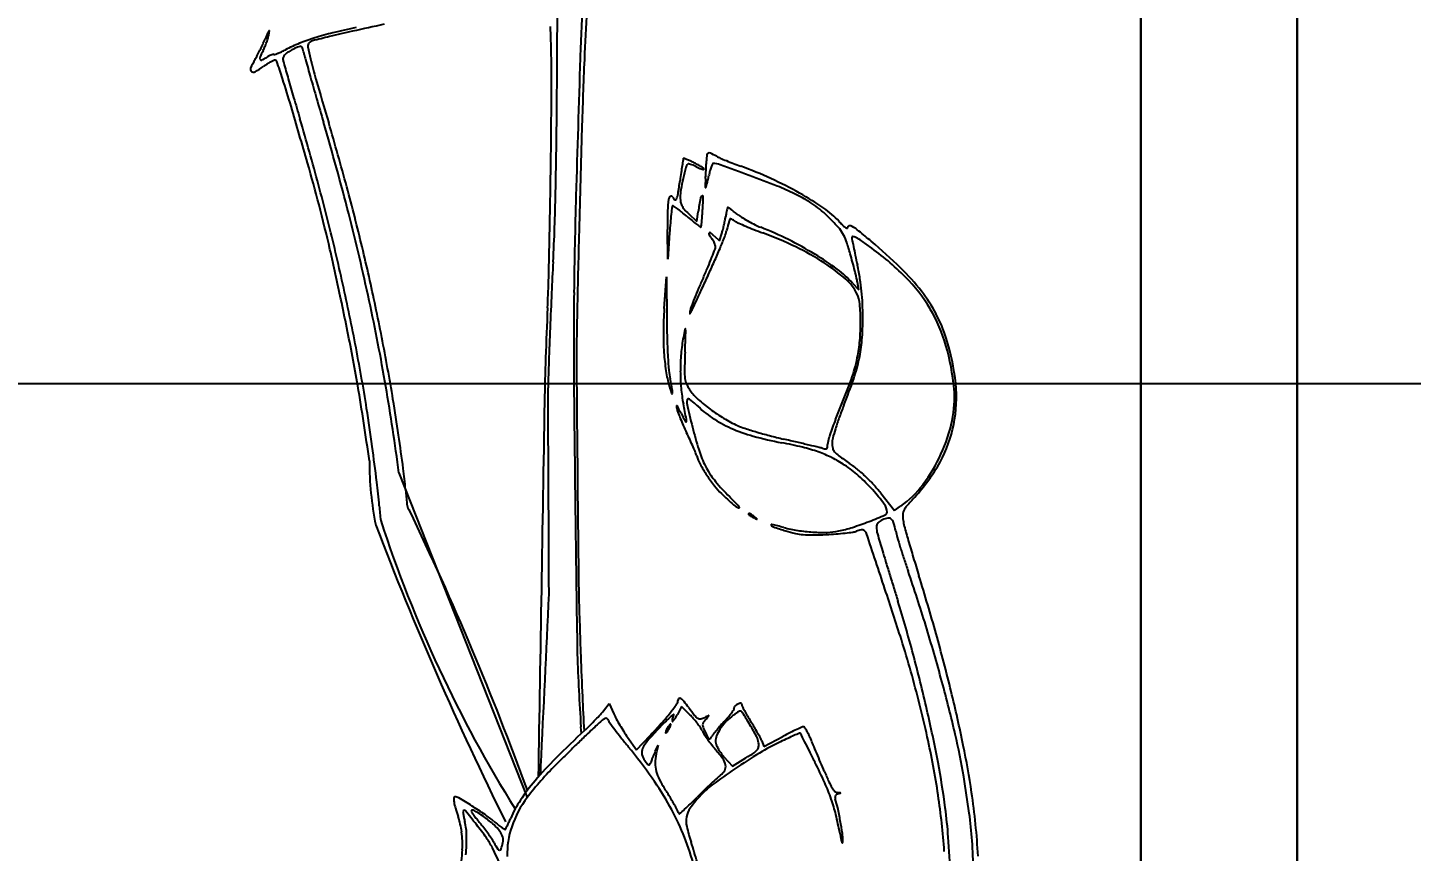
# Model space of a CAD drawing. Header units: millimetres. Extents: x 56222 to 3066687, y -650199 to -121287.
# Drawn here: x 140399.22 to 140408.07, y -185755.37 to -185750.1 of the extents above; entities that cross this region are included whole.
import ezdxf
from ezdxf import colors
from ezdxf.entities.mleader import LeaderData, LeaderLine
from ezdxf.math import Vec2, Vec3

# ---------------------------------------------------------------- set-up
doc = ezdxf.new("R2010")
doc.units = ezdxf.units.MM
doc.header["$MEASUREMENT"] = 0
for name, color, linetype, lineweight in [('$TD_AUDIT_GENERATED_(A0BDF17)', 32, 'Continuous', 30), ('FURNITURE', 32, 'Continuous', 9), ('Text', 7, 'Continuous', 15)]:
    doc.layers.add(name, color=color, linetype=linetype, lineweight=lineweight)
doc.styles.add('style4', font='ARIALN.TTF')

msp = doc.modelspace()

# ---------------------------------------------------------------- linework, layer by layer
at = {"layer": '$TD_AUDIT_GENERATED_(A0BDF17)', "linetype": 'Continuous', "lineweight": 25, "ltscale": 2}
for p, q in [((140403.4429, -185751.2905), (140403.4956, -185751.3403)), ((140403.4956, -185751.3403), (140403.5049, -185751.2781)), ((140403.3097, -185751.5817), (140403.3079, -185751.3918)), ((140403.3217, -185751.4142), (140403.3097, -185751.5817)), ((140403.6404, -185751.4644), (140403.6555, -185751.4175)), ((140403.6067, -185751.4327), (140403.6404, -185751.4644)), ((140403.2879, -185751.8983), (140403.3014, -185751.6943)), ((140403.3014, -185751.6943), (140403.3039, -185751.9756)), ((140404.4918, -185751.7347), (140404.5315, -185751.7787)), ((140404.5315, -185751.7787), (140404.5233, -185751.7295)), ((140401.5907, -185752.9491), (140402.4112, -185755.0266)), ((140404.6722, -185753.078), (140404.7611, -185753.1898)), ((140404.7611, -185753.1898), (140404.7997, -185753.1623)), ((140402.8996, -185754.4712), (140402.9359, -185754.4242)), ((140402.9359, -185754.4242), (140402.9655, -185754.491)), ((140403.3978, -185754.4443), (140403.3719, -185754.495)), ((140403.4513, -185754.4963), (140403.3978, -185754.4443)), ((140402.7578, -185754.6162), (140402.755, -185754.5748)), ((140403.0525, -185754.6398), (140403.11, -185754.7218)), ((140403.11, -185754.7218), (140403.1982, -185754.6288)), ((140403.2291, -185754.7328), (140403.2488, -185754.6906)), ((140403.2488, -185754.6906), (140403.2386, -185754.7328)), ((140403.9112, -185754.6641), (140403.9248, -185754.6999)), ((140403.9248, -185754.6999), (140404.0467, -185754.6351)), ((140403.6698, -185754.7655), (140403.7232, -185754.8263)), ((140403.7232, -185754.8263), (140403.8102, -185754.7725))]:
    msp.add_line(p, q, dxfattribs=at)
for centre, radius, start, end in [((140313.384, -185749.7959), 89.2206, 359.540087, 359.953762), ((140419.1191, -185750.8219), 16.3773, 176.80395, 178.16024), ((140424.6943, -185751.2188), 21.9367, 176.78694, 177.61153), ((140402.194, -185754.4134), 4.4011, 101.48835, 103.46959), ((140399.5989, -185749.692), 1.2338, 335.29752, 337.0402), ((140403.8528, -185751.4942), 3.386, 156.28688, 157.0402), ((140400.2107, -185750.0032), 0.567, 340.39971, 343.37044), ((140400.801, -185750.1537), 0.0528, 141.43818, 156.28677), ((140400.533, -185750.0994), 0.2306, 343.3704, 349.18789), ((140400.5059, -185750.0942), 0.2582, 349.18783, 353.83801), ((140400.761, -185750.1218), 0.0016, 353.8382, 141.43832), ((140401.4254, -185751.3543), 1.2458, 107.40799, 112.17362), ((140401.5774, -185751.8392), 1.754, 103.46957, 107.40792), ((140400.222, -185750.0393), 0.5214, 329.45873, 332.61759), ((140399.2329, -185749.527), 1.6353, 332.61763, 333.96521), ((140399.1159, -185749.4698), 1.7656, 333.96527, 335.29749), ((140401.4156, -185750.5968), 0.7767, 153.14646, 156.56951), ((140400.4052, -185750.0853), 0.3559, 333.14646, 337.45574), ((140400.1872, -185749.9948), 0.5918, 337.45581, 340.39973), ((140400.8283, -185750.4129), 0.1483, 112.43586, 118.39648), ((140400.8186, -185750.3893), 0.1228, 106.49722, 112.43586), ((140400.7872, -185750.2835), 0.0124, 74.45905, 106.49729), ((140400.7941, -185750.2589), 0.0132, 254.45905, 288.55634), ((140400.6666, -185749.8789), 0.414, 288.55629, 291.38244), ((140400.6727, -185749.8946), 0.3971, 291.38246, 294.96888), ((140400.5847, -185749.7055), 0.6057, 294.96889, 297.58284), ((140400.8924, -185750.306), 0.0443, 139.03507, 160.08845), ((140400.9254, -185750.3347), 0.0881, 124.946, 139.03513), ((140401.3523, -185751.175), 1.0522, 112.17358, 117.5829), ((140401.06, -185750.5272), 0.3229, 119.5876, 124.94607), ((140401.1018, -185750.6009), 0.4076, 116.08488, 119.58767), ((140401.0327, -185750.4596), 0.2504, 111.0387, 116.08496), ((140401.0273, -185750.4457), 0.2354, 106.73017, 111.03876), ((140400.9619, -185750.2282), 0.0083, 58.28253, 106.7302), ((140400.96, -185750.2312), 0.0119, 25.3775, 58.28252), ((140400.8191, -185750.2981), 0.1679, 20.62886, 25.37731), ((140400.7967, -185750.3065), 0.1918, 15.56264, 20.62883), ((140400.7243, -185750.3267), 0.267, 11.60898, 15.56269), ((140401.4346, -185750.1807), 0.4582, 191.60907, 195.67962), ((140400.6577, -185750.367), 0.0171, 155.43298, 232.85889), ((140401.189, -185750.6099), 0.6014, 149.45883, 155.43297), ((140400.3051, -185749.7252), 0.7519, 299.09552, 304.19675), ((140400.721, -185750.2958), 0.0196, 156.56952, 204.98827), ((140400.7104, -185750.3008), 0.00793, 204.98828, 296.08342), ((140400.5932, -185750.0613), 0.2745, 296.08335, 303.23384), ((140401.113, -185750.9141), 0.6855, 122.12304, 124.19686), ((140400.851, -185750.4548), 0.1959, 118.39646, 123.23379), ((140401.0444, -185750.805), 0.5566, 119.69861, 122.12305), ((140401.0242, -185750.7696), 0.5159, 117.493, 119.69859), ((140400.805, -185750.3483), 0.041, 103.4169, 117.49302), ((140400.7984, -185750.3206), 0.0125, 18.90575, 103.41686), ((140395.171, -185752.2479), 5.9608, 17.79074, 18.9057), ((140400.8776, -185750.3007), 0.0286, 160.08837, 189.30889), ((140401.0265, -185750.2763), 0.1794, 189.30898, 195.83824), ((140448.6561, -185736.764), 49.6886, 195.83831, 195.96139), ((140441.3285, -185738.9824), 41.894, 195.67964, 195.8419), ((140734.2569, -185760.9438), 331.6777, 178.16034, 178.312518), ((140440.2252, -185751.8666), 37.4811, 177.61161, 178.29572), ((140400.6603, -185750.3635), 0.0215, 232.85886, 299.09551), ((140393.966, -185752.6346), 7.2263, 16.32977, 17.79079), ((140423.752, -185743.8869), 23.786, 195.96147, 196.26147), ((140428.1258, -185742.7288), 28.17, 195.84189, 196.12769), ((140344.8182, -185750.0482), 57.7854, 358.899989, 359.540096), ((140301.1727, -185779.8216), 103.9203, 16.121439, 16.329766), ((140439.9638, -185739.1581), 40.6733, 196.26152, 196.46228), ((140444.034, -185738.1288), 44.7299, 196.12769, 196.32983), ((140384.1696, -185755.6451), 17.5058, 15.02647, 16.46228), ((140383.6757, -185755.8129), 18.1656, 14.4134, 16.32978), ((140560.9241, -185755.4577), 158.2334, 178.295783, 178.530467), ((140391.7002, -185753.6555), 9.6871, 14.474, 16.12134), ((140414.5074, -185752.603), 11.2227, 171.70637, 171.93372), ((140427.4657, -185754.492), 24.3179, 171.61635, 171.70641), ((140403.4853, -185750.9578), 0.0784, 166.46293, 171.61639), ((140403.4119, -185750.9402), 0.003, 73.46444, 166.4631), ((140403.3236, -185751.2378), 0.3134, 70.03157, 73.46424), ((140403.4703, -185751.0066), 0.0463, 135.00002, 165.53635), ((140403.3245, -185751.2352), 0.3107, 65.54818, 70.03157), ((140403.4416, -185750.978), 0.00572, 78.91067, 134.99999), ((140403.4154, -185751.1117), 0.142, 73.44034, 78.91059), ((140403.1865, -185751.5387), 0.6441, 62.94937, 65.54819), ((140403.4087, -185751.1344), 0.1657, 67.48687, 73.4404), ((140403.3642, -185751.2416), 0.2817, 63.48693, 67.48692), ((140403.1514, -185751.6075), 0.7214, 60.63126, 62.94937), ((140403.3371, -185751.2775), 0.3427, 56.58609, 60.63121), ((140400.1594, -185750.835), 3.4004, 357.10061, 357.61214), ((140402.1007, -185750.916), 1.4573, 357.61215, 358.57563), ((140404.0021, -185750.9633), 0.4446, 173.72258, 178.57573), ((140403.5738, -185750.9162), 0.0138, 114.13724, 173.72259), ((140403.5755, -185750.9199), 0.0179, 64.93977, 114.13731), ((140403.2673, -185751.579), 0.7455, 61.58534, 64.93989), ((140403.893, -185751.1007), 0.3239, 156.83272, 160.50025), ((140403.6004, -185750.9755), 0.00564, 90.00006, 156.83278), ((140403.6004, -185751.1023), 0.1324, 70.15842, 89.99996), ((140403.7676, -185750.6543), 0.3059, 241.58532, 246.44579), ((140404.4778, -185749.0253), 2.0829, 246.44575, 247.62511), ((140396.6611, -185770.333), 20.5769, 69.60608, 70.15841), ((140404.574, -185748.7916), 2.3357, 247.62508, 248.83264), ((140404.5846, -185748.7643), 2.365, 248.83258, 250.02891), ((140402.8822, -185753.4488), 2.6193, 65.45425, 70.02882), ((140422.5052, -185753.7365), 19.3003, 171.93362, 172.08511), ((140404.7841, -185751.3726), 1.4094, 167.43747, 170.40408), ((140405.5549, -185751.5443), 2.1991, 165.53643, 167.43746), ((140403.6344, -185750.7), 0.3235, 243.48694, 246.9643), ((140403.5806, -185750.8265), 0.186, 246.96424, 252.22742), ((140403.5771, -185750.8376), 0.1744, 252.22743, 256.67554), ((140403.3212, -185751.3016), 0.3716, 53.68858, 56.58598), ((140403.538, -185751.0025), 0.00492, 256.67544, 315), ((140403.5397, -185751.0042), 0.00252, 315.00007, 53.6887), ((140404.3322, -185751.122), 0.7824, 175.80223, 177.48395), ((140401.6132, -185750.9225), 1.9439, 355.80221, 356.59175), ((140400.066, -185750.8303), 3.4939, 356.59167, 357.10068), ((140402.2111, -185750.7644), 1.391, 347.02114, 348.27201), ((140404.1394, -185751.1648), 0.5785, 165.25435, 168.27206), ((140403.8848, -185751.0978), 0.3152, 160.50023, 165.25441), ((140400.6756, -185759.535), 9.0568, 68.39667, 69.60606), ((140402.9495, -185753.3015), 2.4574, 60.65533, 65.45419), ((140386.7517, -185754.952), 14.8323, 13.40066, 15.02646), ((140389.3962, -185750.9042), 13.1992, 356.98417, 358.90009), ((140403.2316, -185751.1383), 0.1463, 336.04486, 350.49539), ((140400.368, -185750.6589), 3.0497, 350.49542, 352.08501), ((140403.6871, -185751.1871), 0.2968, 170.40406, 179.82483), ((140403.9428, -185751.1049), 0.3926, 177.484, 180.30121), ((140404.216, -185751.1035), 0.6658, 180.30124, 181.66578), ((140403.5522, -185751.1228), 0.00176, 181.66598, 270.00009), ((140403.5522, -185751.1222), 0.00234, 270.00001, 344.23895), ((140401.9256, -185750.6631), 1.6925, 344.23897, 344.97716), ((140402.8633, -185750.9148), 0.7217, 344.97712, 347.02115), ((140403.4337, -185752.57), 1.5656, 63.96472, 68.39657), ((140403.5174, -185752.3986), 1.3748, 60.70778, 63.96472), ((140403.1502, -185752.9445), 2.0477, 55.57767, 60.6553), ((140389.3565, -185754.2604), 12.1077, 13.08025, 14.4739), ((140436.6952, -185752.1775), 33.9869, 178.31253, 179.35531), ((140403.8603, -185751.2873), 0.5516, 170.75744, 178.49447), ((140403.3427, -185751.2031), 0.0271, 122.92104, 170.75753), ((140403.333, -185751.1881), 0.00927, 20.99366, 122.92111), ((140410.3141, -185752.0392), 7.0217, 173.51453, 173.90734), ((140403.3475, -185751.2472), 0.0101, 134.99998, 173.51441), ((140403.3432, -185751.2429), 0.00404, 55.21938, 135.00008), ((140403.3745, -185751.1721), 0.0352, 200.99359, 234.47781), ((140402.6626, -185752.2228), 1.1971, 53.77345, 55.21935), ((140403.3584, -185751.1947), 0.00751, 234.47778, 336.04488), ((140403.5773, -185751.1868), 0.187, 179.82479, 189.16296), ((140403.4719, -185751.2038), 0.0802, 189.16289, 206.74084), ((140403.4938, -185751.1927), 0.1048, 206.74081, 221.59601), ((140407.1198, -185751.8178), 3.655, 170.1624, 171.50861), ((140403.5436, -185751.1977), 0.0254, 124.27356, 170.16235), ((140403.5323, -185751.1812), 0.00537, 358.27119, 124.27355), ((140401.0694, -185751.1068), 2.4694, 356.48545, 358.27121), ((140403.6942, -185751.2536), 0.00241, 90.00021, 165.02955), ((140403.6942, -185751.2573), 0.00613, 55.33954, 90.00012), ((140402.2623, -185753.3283), 2.5239, 54.83868, 55.33944), ((140403.868, -185751.7736), 0.6581, 55.05733, 60.70784), ((140403.9004, -185751.7272), 0.6016, 49.10314, 55.05736), ((140387.3465, -185754.8695), 14.3755, 12.12946, 14.41343), ((140406.6445, -185751.3605), 3.3367, 178.4944, 180.53866), ((140405.9415, -185751.5724), 2.6242, 173.9073, 175.12631), ((140402.9428, -185751.8403), 0.7229, 50.86492, 53.77356), ((140402.5116, -185752.3703), 1.4062, 49.09711, 50.86499), ((140403.7476, -185750.9674), 0.4442, 221.59602, 226.67663), ((140404.6281, -185749.9271), 1.8262, 229.09711, 230.45707), ((140404.0554, -185750.6208), 0.9267, 230.45708, 232.71629), ((140399.5993, -185750.9506), 3.9478, 353.88176, 354.3509), ((140401.8712, -185751.1754), 1.6648, 354.35088, 355.64759), ((140400.5567, -185751.0753), 2.983, 355.6476, 356.48549), ((140402.6461, -185751.1333), 1.0492, 347.13263, 348.78937), ((140403.0553, -185751.2144), 0.632, 348.78934, 351.21102), ((140404.4137, -185751.4244), 0.7426, 169.4168, 171.21104), ((140404.0645, -185751.3592), 0.3873, 166.49618, 169.41673), ((140404.3062, -185751.4172), 0.6359, 165.02936, 166.49611), ((140406.0171, -185751.9901), 2.4046, 164.00929, 164.508), ((140403.7159, -185751.3307), 0.0108, 141.15182, 164.00916), ((140403.7096, -185751.3256), 0.00269, 70.17047, 141.15206), ((140403.6655, -185751.4479), 0.1327, 65.84453, 70.17031), ((140403.077, -185752.1718), 1.1093, 53.50828, 54.83867), ((140403.6623, -185751.4551), 0.1406, 60.61822, 65.84452), ((140403.6019, -185751.5623), 0.2636, 57.35402, 60.61806), ((140402.5613, -185752.869), 1.9765, 52.6449, 53.50823), ((140403.8282, -185751.2091), 0.1559, 237.35406, 245.9206), ((140403.9854, -185751.0032), 0.3707, 232.64489, 238.16415), ((140404.2501, -185750.577), 0.8724, 238.16416, 241.07555), ((140404.2647, -185750.5504), 0.9027, 241.07549, 243.96579), ((140403.6558, -185752.0096), 0.9752, 44.95699, 49.10315), ((140403.9854, -185751.7257), 0.5703, 42.43011, 55.57765), ((140403.2128, -185752.452), 1.6013, 42.05747, 44.95694), ((140404.7858, -185750.9941), 0.5141, 222.43015, 225.68914), ((140522.2403, -185754.4652), 119.5369, 178.530485, 178.791983), ((140408.0861, -185751.7553), 4.7766, 175.12633, 175.90486), ((140404.699, -185749.7754), 1.9892, 232.71636, 233.59894), ((140403.5203, -185751.3741), 0.00293, 233.59894, 318.40762), ((140403.5162, -185751.3705), 0.00841, 318.40758, 353.88167), ((140403.5845, -185751.4199), 0.0114, 150.64326, 212.65975), ((140403.5795, -185751.4171), 0.00576, 52.4474, 150.6433), ((140403.949, -185751.1862), 0.4444, 212.65981, 217.10243), ((140403.3912, -185751.6621), 0.3148, 46.78819, 52.44741), ((140403.2791, -185751.2961), 0.3956, 342.11419, 345.46232), ((140402.6904, -185751.1434), 1.0038, 345.46236, 347.13262), ((140403.3831, -185751.3253), 0.3124, 338.70243, 346.37857), ((140405.7752, -185751.905), 2.1489, 165.62873, 166.37862), ((140404.9108, -185751.6835), 1.2566, 164.50804, 165.62874), ((140404.6944, -185749.2708), 2.2788, 245.92066, 247.12822), ((140404.733, -185749.1792), 2.3783, 247.12822, 248.50033), ((140404.952, -185748.6233), 2.9758, 248.50029, 249.66017), ((140404.098, -185750.8918), 0.5228, 243.9658, 248.31655), ((140403.0507, -185753.5256), 2.3116, 63.51699, 68.31653), ((140403.0654, -185753.7125), 2.4519, 64.27714, 69.66012), ((140404.2282, -185751.5359), 0.2337, 30.05391, 42.05739), ((140404.5554, -185751.2301), 0.1843, 225.68919, 232.69726), ((140404.2144, -185751.5439), 0.2496, 18.58274, 30.05385), ((140404.4827, -185751.3255), 0.0644, 232.69731, 244.8546), ((140404.4565, -185751.3813), 0.00273, 244.85458, 0.00008), ((140404.4713, -185751.3813), 0.012, 99.95776, 180.00001), ((140404.4747, -185751.4006), 0.0317, 60.55756, 99.95782), ((140404.3388, -185751.6414), 0.3082, 51.07165, 60.55762), ((140401.9055, -185754.654), 4.1807, 49.66223, 51.07169), ((140387.215, -185754.8416), 14.3561, 11.74708, 13.4006), ((140403.5096, -185751.5186), 0.1065, 29.33368, 37.10253), ((140403.4874, -185751.531), 0.1319, 22.71673, 29.3337), ((140400.167, -185750.0645), 3.7669, 335.96676, 337.39158), ((140403.5012, -185751.5253), 0.117, 15.86469, 22.71683), ((140403.5733, -185751.5036), 0.0419, 339.21137, 359.99998), ((140403.5773, -185751.5036), 0.0379, 359.99998, 15.86477), ((140400.4323, -185750.175), 3.4795, 337.3915, 338.70241), ((140403.0604, -185753.5063), 2.29, 58.68347, 63.51691), ((140403.4168, -185752.9832), 1.6423, 57.00846, 64.27708), ((140402.576, -185752.0947), 1.9781, 16.08624, 18.58264), ((140404.4945, -185751.4445), 0.00706, 93.15615, 180.39261), ((140404.5296, -185751.4443), 0.0422, 180.39262, 191.16339), ((140423.7511, -185747.6511), 19.6344, 191.16343, 191.30666), ((140404.4958, -185751.4683), 0.0308, 63.44399, 93.15615), ((140412.3149, -185749.9377), 7.9718, 191.30672, 191.71558), ((140404.3933, -185751.6734), 0.2602, 55.52133, 63.44401), ((140402.4126, -185754.5577), 3.7591, 54.39514, 55.52134), ((140403.5433, -185752.9785), 1.8168, 44.94688, 54.3951), ((140402.1856, -185754.3241), 3.748, 45.76393, 49.66219), ((140386.5789, -185754.9058), 14.9592, 11.83347, 13.08022), ((140430.1405, -185753.0508), 27.6017, 176.98421, 177.39628), ((140399.5633, -185749.7953), 4.4279, 334.70468, 335.96678), ((140401.1731, -185750.6109), 2.6026, 336.92996, 338.37563), ((140400.0747, -185750.1754), 3.7842, 338.37554, 339.21137), ((140403.2406, -185753.2101), 1.9433, 53.56846, 58.68344), ((140403.6541, -185752.6176), 1.2065, 48.80187, 57.00839), ((140400.8511, -185752.5921), 3.7733, 15.22245, 16.08624), ((140401.0916, -185752.5266), 3.524, 14.31326, 15.22243), ((140418.2074, -185748.7157), 13.9897, 191.71554, 191.98391), ((140450.4986, -185773.8672), 51.9092, 154.70464, 154.80846), ((140399.7089, -185749.9872), 4.1941, 335.91883, 336.92998), ((140404.007, -185752.1717), 0.6527, 42.02989, 53.56844), ((140401.4317, -185752.4399), 3.173, 13.44238, 14.31327), ((140402.4531, -185752.0598), 2.1157, 9.55415, 11.98386), ((140403.8118, -185752.6539), 1.4168, 37.70526, 45.76391), ((140406.4229, -185753.0102), 3.1689, 156.91195, 158.16969), ((140432.0049, -185765.1682), 31.4717, 154.80839, 154.95942), ((140407.5031, -185753.4707), 4.3432, 155.91884, 156.91188), ((140404.255, -185751.9312), 0.2942, 25.38578, 48.80187), ((140404.1383, -185751.793), 0.3902, 9.36616, 13.44244), ((140403.2915, -185751.9186), 1.2654, 5.98357, 9.55418), ((140404.0874, -185752.4354), 1.0481, 30.68213, 44.94683), ((140376.0902, -185757.1034), 25.6756, 11.0016, 11.83353), ((140388.1525, -185754.6963), 13.5511, 9.77405, 12.12951), ((140447.3608, -185753.8339), 44.8398, 177.39631, 177.68279), ((140430.9262, -185752.1126), 28.2174, 179.35528, 180.55412), ((140406.5661, -185753.0676), 3.3232, 158.16969, 159.17396), ((140452.9403, -185774.9486), 54.579, 154.95939, 155.03342), ((140404.3492, -185751.8865), 0.1899, 5.15377, 25.38582), ((140403.2502, -185751.9856), 1.2933, 0.24452, 5.15378), ((140403.2891, -185751.9189), 1.2678, 2.41689, 5.98361), ((140402.4261, -185751.9553), 2.1316, 0.00001, 2.41689), ((140404.1397, -185752.4005), 1.0024, 27.88619, 37.70526), ((140386.5721, -185754.9753), 15.0127, 10.14802, 11.747), ((140417.4524, -185752.2556), 14.7257, 178.79198, 180.01443), ((140405.9188, -185752.0734), 2.6368, 176.19131, 179.39325), ((140403.4807, -185751.9276), 0.0299, 171.39295, 184.91074), ((140403.4517, -185751.9301), 0.000832, 184.91092, 319.98353), ((140403.8164, -185751.9784), 0.3694, 169.24874, 171.39291), ((140403.4401, -185751.9203), 0.016, 319.98324, 337.65277), ((140403.5894, -185751.9353), 0.1384, 159.17389, 169.2487), ((140403.7872, -185752.063), 0.3593, 155.03347, 157.65292), ((140402.7137, -185751.9553), 1.8441, 355.49503, 359.99996), ((140404.1342, -185752.4077), 0.9937, 15.97091, 30.6821), ((140404.1751, -185752.3817), 0.9623, 17.76173, 27.88618), ((140445.1827, -185753.7457), 42.6599, 177.68281, 177.97181), ((140405.0408, -185752.0641), 1.7587, 179.39329, 183.73052), ((140409.5928, -185751.9213), 6.2891, 180.4948, 181.62099), ((140405.5894, -185752.5001), 2.2195, 167.72508, 169.11964), ((140403.4224, -185752.0286), 0.00171, 6.60279, 167.72496), ((140403.2644, -185752.0469), 0.1607, 358.12755, 6.60277), ((140403.1799, -185751.9859), 1.3637, 355.10113, 0.24451), ((140406.8849, -185751.9979), 3.5802, 181.62107, 183.33831), ((140404.3994, -185752.2713), 1.0076, 169.11963, 175.09629), ((140359.2874, -185750.6091), 44.1613, 357.96685, 358.12751), ((140403.5972, -185752.0217), 0.9448, 348.32936, 355.10113), ((140403.6527, -185752.0293), 0.9022, 347.80438, 355.49494), ((140403.6524, -185752.5456), 1.4948, 5.13791, 15.97088), ((140403.7498, -185752.518), 1.4089, 5.73679, 17.76175), ((140394.0929, -185753.6035), 7.3359, 9.50124, 11.00168), ((140404.6752, -185752.088), 1.3923, 183.73048, 188.59004), ((140405.9505, -185752.0524), 2.6442, 183.33838, 185.2252), ((140404.703, -185752.2974), 1.3123, 175.09621, 179.99883), ((140411.7569, -185752.4718), 8.3413, 177.96685, 178.78366), ((140403.4437, -185751.9841), 1.1159, 341.05689, 347.80439), ((140403.3251, -185751.9655), 1.2227, 344.87376, 348.32935), ((140418.6706, -185752.8068), 16.1312, 177.97185, 178.5691), ((140689.734, -185750.193), 287.0147, 180.412483, 180.704949), ((140404.0665, -185752.1799), 0.7768, 188.58999, 196.11228), ((140403.7925, -185752.2498), 0.4772, 185.22527, 191.92788), ((140404.6745, -185752.2974), 1.2839, 179.99876, 184.94766), ((140403.7654, -185752.3021), 0.348, 178.78362, 186.96679), ((140403.6193, -185752.045), 0.9179, 340.58944, 344.87375), ((140383.715, -185755.3404), 17.8582, 8.72936, 9.50125), ((140392.7826, -185753.8636), 8.7035, 8.76629, 10.14802), ((140387.9043, -185754.739), 13.8029, 7.45089, 9.77404), ((140646.485, -185750.1638), 243.7851, 180.522142, 180.927146), ((140404.2401, -185752.1298), 0.9574, 196.11228, 199.02825), ((140400.342, -185752.9787), 3.0495, 10.63304, 11.92791), ((140403.5388, -185752.3298), 0.1198, 186.96677, 203.99279), ((140403.6681, -185752.2723), 0.2613, 203.99286, 213.4953), ((140400.8146, -185751.0818), 3.8956, 338.39649, 341.05695), ((140402.3861, -185751.6105), 2.2254, 338.1735, 340.58946), ((140404.2662, -185752.4661), 0.8899, 348.77116, 5.73678), ((139171.9215, -185759.0045), 1230.6407, 0.2459053, 0.3073064), ((140403.3374, -185752.4411), 0.00259, 199.02836, 353.52833), ((140403.2553, -185752.4317), 0.0853, 353.52832, 10.63297), ((140404.2727, -185752.3322), 0.8805, 184.94764, 191.51309), ((140403.5488, -185752.497), 0.1161, 173.18091, 193.42751), ((140403.4428, -185752.4843), 0.00937, 54.37781, 173.18093), ((140403.2278, -185752.7843), 0.3785, 45.70147, 54.37786), ((140403.6999, -185752.2512), 0.2994, 213.49529, 227.18391), ((140404.1825, -185751.7304), 1.0095, 227.18386, 232.72076), ((140379.7041, -185742.5261), 26.659, 337.78163, 338.17353), ((140404.4724, -185752.4719), 0.6715, 347.84321, 5.13793), ((140385.5262, -185754.9826), 16.0457, 7.89229, 8.76639), ((140403.3681, -185752.522), 0.00181, 43.33156, 183.63952), ((140403.4847, -185752.5146), 0.1186, 183.63979, 191.5334), ((140403.5233, -185752.5067), 0.1581, 191.53348, 200.2664), ((140403.3335, -185752.5546), 0.0493, 27.59805, 43.33169), ((140404.6563, -185752.0883), 1.3659, 200.26637, 202.05282), ((140401.4793, -185753.5239), 2.1416, 26.55573, 27.59804), ((140406.1201, -185751.2045), 3.0465, 206.55566, 207.73548), ((140386.7149, -185755.9085), 17.0378, 11.17755, 11.51307), ((140415.0223, -185749.7578), 11.9121, 193.42743, 194.17388), ((140404.0011, -185751.9918), 0.7288, 225.70148, 236.13562), ((140404.251, -185751.6404), 1.1225, 232.72077, 238.13078), ((140406.8444, -185753.4696), 2.5898, 158.39644, 160.24957), ((140383.3133, -185755.4021), 18.2646, 7.95951, 8.72933), ((140404.7988, -185752.0306), 1.5196, 202.05286, 203.92456), ((140404.9416, -185751.9673), 1.6759, 203.92454, 205.66378), ((140403.4262, -185752.6209), 0.00296, 207.73543, 345.70882), ((140403.3941, -185752.6127), 0.0361, 345.70883, 11.17755), ((140404.0291, -185751.9501), 0.779, 236.13562, 246.06106), ((140404.114, -185751.8607), 0.8631, 238.13076, 244.71888), ((140404.1335, -185751.715), 1.0363, 246.06105, 254.51865), ((140403.9327, -185752.2447), 0.4385, 244.71881, 251.46768), ((140404.6176, -185750.2014), 2.5935, 251.46765, 253.27999), ((140405.472, -185753.064), 1.1802, 159.84088, 162.30978), ((140405.7754, -185753.1754), 1.5033, 157.78167, 159.84083), ((140405.9399, -185753.1529), 1.6314, 162.67208, 164.89417), ((140406.1117, -185753.2065), 1.8113, 160.24953, 162.67213), ((140404.3178, -185752.4763), 0.8373, 331.20053, 348.77118), ((140404.0954, -185752.3906), 1.0572, 335.53332, 347.84326), ((140400.7645, -185753.9743), 2.9584, 24.68652, 25.66375), ((140401.1817, -185753.7825), 2.4992, 23.57748, 24.68649), ((140405.4895, -185752.1653), 2.08, 194.1739, 198.29164), ((140404.4724, -185750.4913), 2.306, 254.51872, 259.16958), ((140404.7131, -185749.8837), 2.9252, 253.28005, 255.10958), ((140404.6893, -185749.9733), 2.8326, 255.10965, 256.98387), ((140403.524, -185755.4485), 2.741, 76.33298, 79.16966), ((140397.514, -185781.0126), 29.0253, 76.80991, 76.98386), ((140399.7241, -185771.5827), 19.3399, 76.57404, 76.80987), ((140404.4094, -185752.7668), 0.0768, 164.50586, 179.99997), ((140405.4089, -185753.0439), 1.114, 162.30979, 164.50576), ((140404.4799, -185752.7588), 0.1191, 164.8941, 179.9515), ((140385.9373, -185754.9257), 15.6306, 7.04779, 7.89233), ((140401.3411, -185753.713), 2.3254, 22.56512, 23.57742), ((140403.3036, -185752.8975), 0.2001, 16.45743, 22.56509), ((140403.7484, -185752.7661), 0.2637, 196.45736, 208.86123), ((140404.0992, -185752.6249), 0.6156, 198.29167, 208.48725), ((140403.9284, -185753.7857), 1.0298, 70.44201, 76.33301), ((140398.5511, -185776.4963), 24.3916, 76.41701, 76.574), ((140404.0184, -185753.5322), 0.7608, 63.42839, 70.44196), ((140404.166, -185753.2569), 0.4835, 73.79017, 76.41695), ((140404.3339, -185752.6795), 0.1178, 253.79023, 262.292), ((140404.3196, -185752.7849), 0.0115, 262.292, 309.22734), ((140404.3188, -185752.7839), 0.0128, 309.22749, 352.79376), ((140404.1837, -185752.7668), 0.149, 352.79369, 0.00004), ((140404.4873, -185752.7588), 0.1265, 179.95146, 194.6218), ((140404.4218, -185752.7759), 0.0588, 194.62178, 220.64563), ((140404.5038, -185752.7055), 0.1669, 220.6456, 233.47354), ((140406.2886, -185750.2959), 3.1655, 233.4735, 234.98035), ((140404.1014, -185752.3934), 1.0505, 323.1891, 335.53333), ((140403.4506, -185752.8778), 2.0487, 179.86474, 191.43351), ((140404.4672, -185752.3699), 1.0844, 208.86117, 213.19863), ((140404.0311, -185752.6618), 0.5382, 208.4872, 219.57147), ((140403.9832, -185753.6027), 0.8396, 56.91469, 63.42838), ((140404.0484, -185753.5026), 0.7202, 47.96856, 56.91476), ((140403.9447, -185753.6408), 0.9189, 50.73015, 54.98032), ((140403.9346, -185753.6532), 0.9349, 46.53448, 50.73013), ((140404.0595, -185752.3343), 1.1321, 317.18566, 331.20059), ((140398.2613, -185753.402), 3.2129, 4.31806, 7.04773), ((140404.4742, -185752.3653), 1.0928, 213.19859, 217.61944), ((140404.6297, -185752.1671), 1.3148, 219.57139, 225.25901), ((140403.7182, -185753.8689), 1.2133, 41.91567, 47.96859), ((140403.9175, -185753.6712), 0.9597, 42.39452, 46.53449), ((140403.9392, -185752.7777), 0.4173, 217.61941, 226.69055), ((140406.6011, -185749.9539), 4.2979, 226.69053, 228.11145), ((140401.9121, -185754.9094), 2.546, 43.21008, 45.25892), ((140403.6568, -185753.924), 1.2958, 36.76811, 41.91561), ((140403.8559, -185753.7274), 1.0432, 38.50542, 42.39452), ((140404.4241, -185752.6348), 0.6476, 305.45327, 323.1891), ((140406.7837, -185754.8582), 2.5816, 137.1857, 138.88254), ((140403.4189, -185753.0143), 1.9593, 184.26706, 187.03501), ((140403.8003, -185753.0767), 0.1031, 228.11148, 248.96441), ((140403.7647, -185753.1691), 0.00413, 248.96443, 43.21002), ((140404.624, -185753.2013), 0.0884, 0.19353, 36.76801), ((140404.8747, -185753.2164), 0.0614, 153.41339, 178.53504), ((140404.9405, -185753.2493), 0.135, 138.88254, 153.41341), ((140421.8804, -185745.4775), 21.8779, 200.9048, 206.33394), ((140409.4418, -185750.6644), 8.3779, 198.00726, 211.96208), ((140403.8317, -185753.2131), 0.00547, 124.9983, 179.99993), ((140403.8305, -185753.2131), 0.0043, 179.99991, 230.85471), ((140403.9055, -185753.121), 0.123, 230.85494, 235.34841), ((140403.8315, -185753.2128), 0.00508, 66.92088, 124.9983), ((140403.8148, -185753.2518), 0.0475, 53.1617, 66.92088), ((140403.9109, -185753.1131), 0.1326, 235.34828, 240.56428), ((140403.4022, -185753.8026), 0.7358, 51.29945, 53.16175), ((140403.9534, -185753.0378), 0.2191, 240.5643, 244.14522), ((140406.7145, -185747.3401), 6.5505, 244.14518, 244.35763), ((140399.8539, -185758.2315), 6.4107, 51.08362, 51.29951), ((140403.8803, -185753.2444), 0.00121, 244.35778, 326.39605), ((140403.8803, -185753.2444), 0.00115, 326.39569, 51.08343), ((140403.9751, -185753.2825), 0.00369, 76.03408, 212.325), ((140403.9936, -185753.2707), 0.0257, 212.32488, 252.16461), ((140402.9953, -185757.222), 4.0632, 74.92703, 76.03398), ((140403.8853, -185751.4246), 1.9686, 287.92505, 291.20834), ((140402.926, -185748.9524), 4.6205, 291.20832, 292.59051), ((140404.683, -185753.2947), 0.0381, 136.86157, 179.78991), ((140404.7146, -185753.3243), 0.0815, 112.50004, 136.86148), ((140404.7475, -185753.4036), 0.1673, 99.97004, 112.50004), ((140404.6937, -185753.2011), 0.0187, 292.59054, 0.19343), ((140404.7229, -185753.2639), 0.0254, 49.66016, 99.97012), ((140404.7091, -185753.2802), 0.0468, 16.70849, 49.66021), ((140404.0903, -185753.466), 0.6929, 12.10439, 16.70852), ((140405.0443, -185753.2207), 0.231, 178.53507, 187.91465), ((140405.113, -185753.2112), 0.3004, 187.91477, 195.20995), ((140405.547, -185748.4428), 5.0973, 252.16451, 253.10438), ((140404.2707, -185752.4862), 0.8413, 254.92701, 261.15834), ((140404.3189, -185752.4861), 0.8717, 253.1043, 257.23808), ((140404.2122, -185752.9573), 0.3885, 257.23807, 264.80158), ((140404.3056, -185752.2621), 1.0681, 261.15833, 266.36883), ((140404.2265, -185752.7994), 0.547, 264.80167, 270.89009), ((140404.1914, -185750.5371), 2.8096, 270.89019, 272.70116), ((140404.2998, -185752.3528), 0.9772, 266.3688, 271.74445), ((140404.2236, -185751.2198), 2.1261, 272.70125, 274.39168), ((140404.3165, -185752.8999), 0.4299, 271.74443, 281.67628), ((140404.2598, -185751.6912), 1.6533, 274.39167, 276.43295), ((140404.2351, -185752.5061), 0.832, 281.67632, 287.92505), ((140404.2667, -185751.7528), 1.5914, 276.43295, 278.21367), ((140404.4797, -185753.2283), 0.1006, 278.21375, 291.56436), ((140404.562, -185753.4366), 0.1234, 104.30194, 111.56439), ((140404.5564, -185753.4146), 0.1007, 95.84479, 104.30193), ((140404.5541, -185753.3917), 0.0777, 86.67215, 95.84466), ((140404.5578, -185753.3283), 0.0142, 54.39231, 86.6721), ((140404.5416, -185753.3509), 0.0419, 18.42364, 54.39224), ((140178.5207, -185828.6419), 238.2733, 18.333857, 18.423697), ((140404.8086, -185753.2952), 0.1637, 179.7899, 195.66131), ((140408.9186, -185752.1429), 4.4321, 195.6613, 197.11705), ((140405.3172, -185753.2028), 0.5619, 192.10444, 196.22173), ((140408.8531, -185752.1741), 4.2445, 196.22182, 197.14909), ((140412.6254, -185751.1687), 8.0855, 195.20997, 195.88193), ((140597.1025, -185694.1888), 201.3379, 197.117011, 197.136033), ((140409.3203, -185752.0299), 4.7333, 197.14909, 198.10936), ((140412.0607, -185751.3293), 7.4984, 195.88196, 196.74689), ((140995.4973, -185571.3527), 618.2397, 197.1359907, 197.1442413), ((140409.5301, -185751.9613), 4.9541, 198.10937, 199.03733), ((140414.8543, -185750.4887), 10.4157, 196.74697, 197.42306), ((141051.2699, -185554.1475), 676.6058, 197.1442597, 197.1522811), ((140395.0588, -185756.9547), 10.3544, 17.01464, 19.03736), ((140393.4189, -185757.2157), 12.0504, 15.58488, 17.42312), ((139787.8686, -185725.4841), 615.3305, 357.2668117, 357.3696625), ((140443.6181, -185752.6313), 40.8917, 181.53166, 182.09017), ((140374.7104, -185763.6298), 31.5925, 17.71952, 18.33396), ((140842.859, -185618.4708), 458.4943, 197.152336, 197.163108), ((140396.1689, -185756.4293), 9.0145, 14.92106, 17.16309), ((140394.1142, -185757.2438), 11.3423, 15.12557, 17.01469), ((140394.0372, -185757.0432), 11.4085, 13.66961, 15.58485), ((140399.5856, -185755.6817), 5.4784, 15.47319, 17.71957), ((140416.1143, -185753.6774), 13.3894, 181.84508, 183.84305), ((140432.3255, -185753.0434), 29.5916, 182.09013, 182.58677), ((140394.8326, -185756.7854), 10.3974, 12.90659, 14.92106), ((140396.5603, -185756.5192), 8.6175, 12.61176, 15.47319), ((140395.3395, -185756.9126), 10.0731, 13.15354, 15.12562), ((140395.3813, -185756.7163), 10.0252, 11.64314, 13.66952), ((140425.176, -185753.3664), 22.4348, 182.58675, 183.15214), ((140402.063, -185753.4856), 1.6096, 321.68361, 324.19375), ((140403.3358, -185754.4038), 0.0402, 324.19374, 360), ((140403.3895, -185754.4038), 0.0134, 123.51029, 180.00004), ((140403.3878, -185754.4012), 0.0104, 55.39982, 123.51032), ((140403.3364, -185754.4758), 0.1009, 39.21059, 55.39992), ((140402.7957, -185754.9169), 0.7988, 35.68382, 39.21067), ((140403.7704, -185754.4748), 0.0456, 125.41161, 138.37686), ((140403.8014, -185754.5184), 0.0991, 118.155, 125.41149), ((140403.8494, -185754.6081), 0.2008, 113.56411, 118.15496), ((140403.777, -185754.4421), 0.0197, 88.32693, 113.56405), ((140403.7774, -185754.4279), 0.0055, 29.91969, 88.3271), ((140403.7705, -185754.4319), 0.0135, 359.9999, 29.91959), ((140403.8074, -185754.4319), 0.0234, 179.99999, 206.35092), ((140401.6338, -185753.3568), 1.6875, 316.06955, 317.60436), ((140402.6087, -185754.2469), 0.3674, 317.60432, 322.36148), ((140402.9595, -185754.6159), 0.1084, 118.40465, 132.18941), ((140402.9136, -185754.5309), 0.0118, 54.89035, 118.4046), ((140402.9045, -185754.5437), 0.0275, 20.99357, 54.89045), ((140403.3776, -185754.3087), 0.4506, 203.86214, 208.30865), ((140404.1211, -185753.9082), 1.2951, 208.30861, 210.33179), ((140402.0907, -185753.5074), 1.5744, 318.45962, 321.68356), ((140403.7982, -185755.0378), 0.7069, 131.49025, 134.8991), ((140403.4183, -185754.6082), 0.1334, 122.63207, 131.49017), ((140403.4041, -185754.5407), 0.0675, 165.42759, 173.99161), ((140403.4285, -185754.547), 0.0927, 157.46374, 165.42763), ((140403.4804, -185754.5686), 0.1489, 151.88013, 157.46376), ((140403.3474, -185754.4975), 0.00195, 331.88035, 122.63216), ((140403.2264, -185754.4334), 0.1572, 322.68939, 329.18339), ((140403.0705, -185754.3404), 0.3387, 329.18339, 332.84084), ((140404.7016, -185753.5482), 1.5476, 215.6839, 218.00797), ((140403.1824, -185754.7731), 0.3859, 40.9881, 45.83414), ((140403.0126, -185754.9207), 0.6109, 37.55285, 40.98805), ((140403.5415, -185754.4548), 0.0753, 218.00807, 238.92305), ((140403.5166, -185754.4962), 0.027, 238.92305, 281.38064), ((140403.5026, -185754.4267), 0.0979, 281.38062, 297.69263), ((140404.8485, -185756.9911), 2.7982, 117.17488, 117.69261), ((140400.0856, -185751.4479), 4.6372, 318.39279, 318.7494), ((140403.5712, -185754.5031), 0.00149, 19.52057, 117.17471), ((140403.5699, -185754.5036), 0.00293, 318.74946, 19.52065), ((140403.044, -185753.9524), 0.859, 317.26645, 319.78415), ((140403.9094, -185754.7612), 0.3166, 127.33414, 137.23213), ((140403.3613, -185754.2207), 0.4434, 319.78424, 323.9139), ((140404.3149, -185755.2929), 0.9854, 125.96436, 127.33417), ((140403.3016, -185754.1772), 0.5173, 323.9139, 326.73111), ((140403.7363, -185754.4521), 0.00399, 158.19259, 225.00008), ((140403.7518, -185754.4583), 0.0207, 138.37682, 158.19243), ((140403.7301, -185754.4583), 0.00482, 326.73122, 45), ((140404.0722, -185754.9584), 0.5721, 123.90615, 125.96439), ((140404.2817, -185755.2701), 0.9477, 122.86147, 123.90608), ((140403.7707, -185754.479), 0.00593, 84.63021, 122.86145), ((140403.7691, -185754.4959), 0.0228, 32.05987, 84.63022), ((140404.7152, -185753.9823), 1.0364, 206.35101, 208.07443), ((140400.7535, -185756.3847), 3.5812, 30.60366, 32.05987), ((140404.5803, -185754.0542), 0.8836, 208.07448, 210.50831), ((140404.9867, -185753.8148), 1.3552, 210.50828, 212.27479), ((140395.6924, -185756.5884), 9.5154, 10.82088, 12.90662), ((140407.3293, -185759.5044), 6.6927, 132.83972, 135.035), ((140401.6672, -185753.3984), 1.6345, 312.83973, 314.54207), ((140405.2404, -185757.1724), 3.5342, 133.02105, 133.9309), ((140401.4889, -185753.2172), 1.8887, 314.5421, 316.06958), ((140406.5099, -185758.5328), 5.395, 132.18936, 133.02107), ((140402.979, -185754.5152), 0.0522, 200.99366, 216.74851), ((140407.5828, -185751.0775), 5.7979, 216.74851, 217.29901), ((140405.9283, -185752.3378), 3.718, 217.29898, 218.3154), ((140404.1976, -185753.8634), 1.3838, 210.33173, 212.33153), ((140403.8053, -185754.1118), 0.9195, 212.33152, 215.04813), ((140405.1278, -185756.3658), 2.5862, 136.27093, 138.84913), ((140400.9593, -185752.5051), 3.0859, 316.5111, 318.45957), ((140404.9933, -185756.2371), 2.4, 134.89906, 136.27094), ((140403.3295, -185754.6142), 0.0336, 164.08269, 175.19097), ((140403.2977, -185754.6116), 0.00172, 175.19095, 269.99992), ((140403.3634, -185754.6239), 0.0689, 156.05315, 164.08273), ((140403.2977, -185754.6084), 0.00492, 270.00005, 316.42676), ((140403.45, -185754.6624), 0.1637, 151.84506, 156.05307), ((140403.2332, -185754.547), 0.0939, 316.4268, 321.86154), ((140403.4575, -185754.6664), 0.1721, 147.69219, 151.84499), ((140403.221, -185754.5374), 0.1094, 321.86159, 327.69212), ((140403.4045, -185754.6328), 0.1094, 141.86159, 147.69212), ((140403.168, -185754.5039), 0.1721, 327.69219, 331.84499), ((140403.3923, -185754.6233), 0.0939, 136.4268, 141.86154), ((140403.1755, -185754.5079), 0.1637, 331.84506, 336.05307), ((140403.3278, -185754.5619), 0.00492, 90.00005, 136.42676), ((140403.2621, -185754.5464), 0.0689, 336.05315, 344.08273), ((140403.3278, -185754.5587), 0.00172, 355.19095, 89.99992), ((140403.296, -185754.556), 0.0336, 344.08269, 355.19097), ((140403.3429, -185754.5343), 0.0059, 173.99174, 225.00005), ((140403.3408, -185754.5363), 0.00298, 224.99988, 315.73823), ((140403.2666, -185754.464), 0.1067, 315.73838, 322.68943), ((140403.0381, -185754.901), 0.5787, 34.07681, 37.55279), ((140403.3315, -185754.7026), 0.2245, 27.02893, 34.07684), ((140403.783, -185754.4722), 0.2824, 207.02894, 212.80451), ((140403.558, -185754.5612), 0.025, 145.47022, 178.74444), ((140403.5721, -185754.5615), 0.0391, 178.74454, 202.86712), ((140404.2148, -185754.2904), 0.7366, 202.86709, 205.71684), ((140403.7058, -185754.6629), 0.2044, 138.39275, 145.4702), ((140404.5793, -185754.1149), 1.1412, 205.7168, 207.5092), ((140404.5789, -185755.3861), 1.2411, 140.36369, 141.88774), ((140403.8493, -185754.7187), 0.2429, 147.64207, 159.01396), ((140404.6742, -185755.465), 1.3649, 138.74065, 140.36369), ((140403.8942, -185754.7472), 0.2961, 137.23219, 147.64209), ((140404.8147, -185755.5883), 1.5518, 137.26645, 138.74054), ((140402.0926, -185755.5926), 2.0254, 28.12378, 30.60367), ((140402.4083, -185755.4432), 1.6943, 30.80413, 32.27478), ((140402.5099, -185755.3825), 1.576, 29.25144, 30.80414), ((140402.6516, -185755.3032), 1.4136, 27.75972, 29.25145), ((140404.9968, -185756.4212), 2.0231, 116.49466, 118.0116), ((140404.6166, -185755.6585), 1.1709, 114.21003, 116.49468), ((140415.7863, -185780.2402), 28.1434, 114.41735, 114.49596), ((140404.9019, -185756.2929), 1.8665, 113.00965, 114.2101), ((140404.1554, -185754.6205), 0.00726, 90.00015, 114.41733), ((140404.1554, -185754.6159), 0.00263, 27.4451, 90.00006), ((140361.5696, -185776.7326), 47.9891, 27.37317, 27.44491), ((140404.1773, -185754.5866), 0.0127, 71.56503, 113.00973), ((140404.1774, -185754.5862), 0.0122, 32.43268, 71.56502), ((140403.8254, -185754.8099), 0.4293, 29.42893, 32.43266), ((140403.843, -185754.7999), 0.4091, 25.57281, 29.42891), ((140416.3082, -185768.6467), 19.4765, 134.20981, 134.48896), ((140414.8694, -185767.1677), 17.4131, 133.93089, 134.20981), ((140407.7549, -185750.8945), 6.0461, 218.31542, 219.02153), ((140400.0221, -185757.1612), 3.9072, 35.316, 39.02157), ((140403.3295, -185754.7942), 0.1979, 138.84922, 155.74806), ((140404.2865, -185754.1477), 0.8814, 212.80443, 215.27699), ((140404.3467, -185754.1051), 0.9551, 215.27694, 217.71605), ((140403.586, -185754.6322), 0.0213, 207.50922, 238.77851), ((140403.5779, -185754.6455), 0.00571, 238.7784, 319.51029), ((140403.51, -185754.5875), 0.095, 319.51022, 329.9933), ((140404.126, -185754.2758), 0.6761, 217.71601, 220.87601), ((140403.7028, -185754.6988), 0.1276, 141.8877, 149.99328), ((140403.717, -185754.668), 0.1012, 159.01389, 180.89148), ((140403.6646, -185754.6688), 0.0488, 180.89143, 202.47738), ((140403.8305, -185754.6001), 0.2283, 202.47744, 209.34514), ((140403.778, -185754.6917), 0.1143, 7.98886, 28.12381), ((140403.8545, -185754.6966), 0.0371, 320.04747, 351.94142), ((140403.7991, -185754.6888), 0.093, 351.94141, 7.98889), ((140404.6738, -185756.0352), 1.509, 115.20607, 120.98004), ((140403.7475, -185754.7264), 0.1752, 20.81674, 27.75978), ((140408.6113, -185764.4005), 10.7546, 114.93314, 115.2061), ((140406.4945, -185759.8473), 5.7335, 114.49606, 114.93311), ((140398.4982, -185757.6126), 6.4042, 26.76858, 27.37317), ((140403.6313, -185754.9012), 0.6438, 22.8273, 25.57278), ((140357.7936, -185774.1953), 50.3766, 22.78166, 22.82726), ((140206.5053, -185837.7341), 214.4661, 22.766077, 22.781661), ((140399.8106, -185755.792), 5.2868, 8.48579, 12.61179), ((140400.9547, -185755.6004), 4.3065, 9.43219, 13.15357), ((140399.8218, -185755.8013), 5.4915, 8.46321, 11.64315), ((140404.2363, -185756.4153), 2.3213, 135.03499, 139.87118), ((140414.7593, -185767.07), 17.2663, 134.489, 134.7945), ((140403.2051, -185754.7382), 0.0615, 155.74817, 192.13497), ((140403.2389, -185754.7309), 0.096, 192.13507, 218.18855), ((140403.7678, -185754.3149), 0.769, 218.18855, 220.30729), ((140403.4169, -185754.8693), 0.2263, 159.04319, 162.52376), ((140404.0052, -185755.0946), 0.8563, 157.74966, 159.04315), ((140404.0868, -185755.128), 0.9444, 156.46944, 157.74964), ((140403.8979, -185755.0457), 0.7384, 154.92974, 156.46937), ((140403.4515, -185754.8036), 0.2219, 176.92119, 190.91739), ((140403.5528, -185754.8091), 0.3233, 166.36582, 176.92118), ((140403.0136, -185755.2386), 0.7951, 35.36263, 40.87594), ((140403.8819, -185754.5713), 0.2872, 209.34514, 215.75716), ((140403.932, -185754.5352), 0.349, 215.7572, 221.29754), ((140403.5728, -185754.8417), 0.1094, 11.54807, 35.36258), ((140405.6582, -185757.6748), 3.4214, 120.98002, 124.11138), ((140402.9104, -185753.3163), 1.7118, 301.71272, 303.7666), ((140403.8063, -185754.6563), 0.0999, 303.76661, 320.04738), ((140393.0813, -185760.3451), 12.4713, 26.40138, 26.76853), ((140182.4728, -185847.8199), 240.5292, 22.750762, 22.766117), ((140403.9704, -185756.2034), 1.9534, 134.79451, 142.95708), ((140369.0124, -185753.0624), 33.5332, 356.8951, 356.98497), ((140403.1941, -185754.8015), 0.0167, 220.3072, 253.64874), ((140403.1909, -185754.8127), 0.00506, 253.64886, 332.18125), ((140403.1225, -185754.7766), 0.0824, 332.18114, 342.52379), ((140403.4655, -185754.8009), 0.2361, 190.91742, 204.42243), ((140405.67, -185757.6924), 3.4426, 124.11133, 127.07175), ((140403.5907, -185754.8061), 0.0962, 306.86093, 330.99891), ((140403.6328, -185754.8295), 0.0481, 330.99887, 11.54809), ((140400.8635, -185756.4818), 3.7829, 24.18499, 26.40135), ((140220.0667, -185832.0547), 199.7634, 22.73307, 22.750717), ((140406.4995, -185753.9417), 2.3723, 202.73299, 204.50477), ((140400.2127, -185755.7244), 4.9133, 7.40054, 10.82085), ((140403.5456, -185755.833), 1.4179, 139.8712, 146.16413), ((140401.585, -185756.0539), 1.9918, 29.18103, 35.31595), ((140403.6212, -185754.7302), 0.4071, 204.42253, 213.40329), ((140402.0021, -185755.7979), 1.5323, 31.98566, 33.40336), ((140403.948, -185755.4131), 0.586, 127.07174, 138.04169), ((140405.9122, -185757.4265), 3.4062, 133.04029, 134.0778), ((140405.7131, -185757.2133), 3.1145, 132.07066, 133.04033), ((140403.8378, -185755.1357), 0.3157, 126.86102, 132.0706), ((140403.1174, -185755.4695), 1.3121, 19.30247, 24.18494), ((140404.6583, -185754.7809), 0.3488, 204.5047, 211.80057), ((140404.4697, -185754.8979), 0.1268, 211.80047, 224.5729), ((140397.077, -185756.2446), 8.2374, 7.80074, 9.43226), ((140402.0864, -185755.0328), 0.1448, 178.38577, 188.9553), ((140401.9494, -185755.0289), 0.00769, 89.99996, 178.38582), ((140402.2558, -185755.0061), 0.3163, 188.95529, 196.34916), ((140401.9494, -185755.0671), 0.0458, 58.73969, 89.99998), ((140399.0433, -185759.8542), 5.646, 57.72142, 58.73967), ((140402.952, -185755.4351), 0.7033, 146.16409, 156.79765), ((140402.9475, -185755.4313), 0.6719, 142.95705, 161.05073), ((140401.5713, -185756.067), 2.0402, 30.84185, 31.98569), ((140401.723, -185755.9764), 1.8635, 29.68535, 30.8418), ((140402.884, -185755.3146), 0.5272, 26.72535, 29.68532), ((140404.0911, -185755.5417), 0.7783, 138.04173, 144.98798), ((140400.2072, -185751.7365), 4.6512, 314.28202, 315.02182), ((140406.2301, -185757.7547), 3.8631, 134.07778, 135.02178), ((140403.3252, -185755.3968), 1.092, 13.85029, 19.30244), ((140404.3976, -185754.9689), 0.0257, 224.57284, 266.28184), ((140404.3981, -185755.0229), 0.0183, 151.32699, 180.93751), ((140404.4192, -185755.0225), 0.0395, 180.93769, 197.6088), ((140403.77, -185755.2286), 0.6417, 12.2004, 17.6088), ((140404.3979, -185755.0228), 0.0181, 121.53805, 151.32705), ((140404.4085, -185755.0401), 0.0384, 104.5598, 121.53796), ((140404.3066, -185756.3694), 1.3777, 85.57024, 86.28185), ((140404.1512, -185754.0493), 0.9852, 284.55979, 285.46987), ((140404.4128, -185754.9979), 0.00214, 19.2963, 85.57042), ((140404.4136, -185754.9976), 0.0013, 285.46987, 19.29608), ((140400.3916, -185755.7053), 4.6993, 4.08506, 8.48576), ((140400.8611, -185755.6466), 4.4406, 3.17071, 8.46322), ((140402.9572, -185754.8003), 1.0472, 196.34911, 199.38011), ((140402.0064, -185755.1146), 0.00599, 135.00004, 186.21455), ((140402.4831, -185755.0627), 0.4856, 186.21459, 188.43255), ((140402.0087, -185755.1169), 0.0093, 39.2215, 134.99997), ((140402.3821, -185755.0776), 0.3834, 188.43256, 191.86066), ((140396.886, -185759.2981), 6.6217, 38.24976, 39.22149), ((140402.0601, -185755.1142), 0.0064, 95.57991, 180.00008), ((140402.0633, -185755.1142), 0.00958, 180.00002, 215.52199), ((140403.1621, -185754.3298), 1.3596, 215.52199, 216.57325), ((140400.6372, -185757.3307), 2.6613, 55.58245, 57.72135), ((140402.062, -185755.1336), 0.0259, 65.23495, 95.5799), ((140402.7488, -185754.6365), 0.845, 216.5733, 218.5864), ((140402.0011, -185755.2658), 0.1714, 55.64551, 65.23489), ((140401.2375, -185756.3828), 1.5245, 53.72389, 55.64555), ((140401.7167, -185755.7553), 0.7515, 50.10023, 55.58239), ((140401.9086, -185755.8732), 1.6212, 22.30225, 29.18095), ((140405.5799, -185753.9572), 2.4911, 206.72532, 207.21989), ((140404.7107, -185754.4043), 1.5138, 207.21983, 207.93809), ((140405.6127, -185753.9259), 2.5348, 207.93803, 208.30174), ((140403.3971, -185755.119), 0.0183, 208.30195, 220.38039), ((140403.3847, -185755.1295), 0.00203, 220.38034, 312.7743), ((140397.0623, -185748.2958), 9.3118, 312.77416, 313.04368), ((140401.8233, -185753.3935), 2.3366, 313.04372, 314.28198), ((140403.5689, -185755.1759), 0.1408, 144.98799, 169.61702), ((140402.508, -185755.5982), 1.9337, 10.29598, 13.85032), ((140402.0921, -185755.5914), 2.3584, 10.14704, 12.20047), ((140401.5606, -185755.5493), 3.554, 4.36081, 7.40052), ((140402.4988, -185755.5018), 2.765, 4.11859, 7.80079), ((140401.5399, -185755.2989), 0.4553, 6.60265, 19.38011), ((140402.6565, -185755.02), 0.6638, 191.8607, 194.13344), ((140401.6503, -185755.2734), 0.3738, 0.49273, 14.13339), ((140400.29, -185756.6146), 2.2871, 35.5474, 38.2498), ((140403.213, -185754.2661), 1.4389, 218.58644, 219.93769), ((140401.4778, -185755.7189), 0.8242, 37.27194, 39.93768), ((140401.0831, -185756.0192), 1.3202, 35.39888, 37.27195), ((140401.6328, -185755.8443), 0.8565, 48.62017, 53.72392), ((140402.8786, -185754.3656), 1.0599, 230.10025, 231.93046), ((140402.0348, -185755.3879), 0.2483, 35.78947, 48.62016), ((140402.5624, -185754.7694), 0.547, 231.93049, 234.93284), ((140402.7518, -185754.4994), 0.8769, 234.93285, 236.47133), ((140402.2693, -185755.2276), 0.00332, 236.47142, 315.00015), ((140402.2605, -185755.2187), 0.0159, 314.99992, 334.14522), ((140400.5613, -185754.3953), 1.904, 334.14542, 334.78026), ((140402.8095, -185755.384), 0.526, 161.05074, 182.05004), ((140401.1991, -185754.6957), 1.1991, 334.78031, 335.97388), ((140400.4972, -185754.3828), 1.9675, 335.97392, 336.7976), ((140403.5825, -185755.1784), 0.1547, 169.61711, 192.73492), ((140404.4322, -185754.9864), 1.0257, 192.73494, 198.4521), ((140401.8823, -185755.6289), 2.5715, 8.31182, 10.14708), ((140401.26, -185755.3313), 0.737, 357.69578, 6.60262), ((140400.6846, -185755.2817), 1.3395, 355.21648, 0.49272), ((140401.7648, -185755.5608), 0.4746, 26.87309, 35.54742), ((140401.138, -185755.9803), 1.2529, 33.50777, 35.39895), ((140401.7879, -185755.5499), 0.4734, 29.59698, 33.50784), ((140403.0093, -185754.8562), 0.9313, 209.59697, 212.44145), ((140402.1342, -185755.3163), 0.1258, 16.86404, 35.78947), ((140401.6446, -185755.1691), 0.6281, 342.81334, 346.58696), ((140402.1903, -185755.2993), 0.0671, 346.58695, 16.86411), ((140401.8675, -185755.8901), 1.6657, 15.56162, 22.30224), ((140401.6332, -185755.9204), 1.925, 14.43558, 18.45206), ((140406.7744, -185754.8232), 2.4026, 190.29601, 191.36193), ((140404.5351, -185755.2732), 0.1185, 191.36189, 200.87028), ((140404.426, -185755.3148), 0.00174, 200.87007, 344.13567), ((140404.1552, -185755.2969), 0.2744, 358.80706, 8.31179), ((140404.3794, -185755.3015), 0.0502, 344.13589, 358.80691), ((140394.7605, -185756.0679), 10.3738, 2.99355, 4.36084), ((140401.8152, -185755.551), 3.4503, 0.92534, 4.11857), ((140400.7768, -185755.3119), 1.2206, 350.96655, 357.69572), ((140400.7656, -185756.0671), 1.5947, 20.59385, 26.87304), ((140402.2348, -185755.3485), 0.0135, 212.44145, 271.32934), ((140402.2348, -185755.3517), 0.0103, 271.32937, 342.8133)]:
    msp.add_arc(centre, radius, start, end, dxfattribs=at)
for centre, radius, start, end in [((140406.3875, -185773.1503), 23.5837, 101.9671, 102.47474), ((140396.9103, -185750.3619), 5.6559, 0.90631, 2.72851), ((140401.0501, -185750.2306), 0.0471, 104.59155, 135), ((140403.1367, -185758.246), 8.3296, 103.81578, 104.59156), ((140402.6738, -185756.3638), 6.3914, 102.47483, 103.81577), ((140401.0367, -185750.2173), 0.0282, 134.99996, 190.17823), ((140402.2819, -185749.9937), 1.2933, 190.17817, 193.7025), ((140391.3716, -185750.4495), 11.1953, 359.69466, 0.90634), ((140404.1433, -185749.5399), 3.2092, 193.70246, 196.12438), ((140452.3263, -185735.6103), 53.3653, 196.12441, 196.43633), ((140338.8565, -185750.1696), 63.7112, 359.360056, 359.694663), ((140383.3886, -185755.9473), 18.5096, 15.11952, 16.43639), ((140350.1886, -185750.2962), 52.3783, 359.04543, 359.3601), ((140387.7346, -185754.7731), 14.0078, 13.49673, 15.11955), ((140345.1798, -185750.2128), 57.3878, 358.751635, 359.045447), ((140388.2438, -185754.6509), 13.4841, 11.84049, 13.49677), ((140351.3588, -185750.3474), 51.2074, 358.45917, 358.75161), ((140392.8474, -185751.4634), 9.7038, 357.45648, 358.45915), ((140386.1523, -185755.0893), 15.621, 10.35727, 11.84052), ((140432.4778, -185753.2239), 29.9657, 177.45646, 178.067), ((140420.8279, -185752.8307), 18.3091, 178.06702, 178.95006), ((140392.0648, -185754.0088), 9.6106, 9.16297, 10.35723), ((140384.5163, -185755.2263), 17.2567, 8.39241, 9.16292), ((150804.1498, -185927.5479), 10403.1009, 179.0358399, 179.04906129), ((140384.6308, -185755.2094), 17.141, 7.66959, 8.39244), ((140398.9323, -185753.2835), 2.7103, 4.84486, 7.66963), ((140406.4931, -185752.6427), 4.8776, 184.84483, 185.86446), ((140401.8308, -185753.1216), 0.1907, 185.8645, 196.55112), ((140401.6639, -185753.1712), 0.0166, 196.55122, 248.91397), ((140383.6932, -185761.8055), 19.9253, 20.03249, 25.63005)]:
    msp.add_arc(centre, radius, start, end)
at = {"layer": 'FURNITURE', "lineweight": 30}
for p, q in [((140407.3359, -185727.3975), (140407.3359, -185787.9938)), ((140406.3359, -185728.3975), (140406.3359, -185786.9938))]:
    msp.add_line(p, q, dxfattribs=at)
msp.add_lwpolyline([(140368.3346, -185709.0019), (140407.3359, -185709.0019), (140407.3359, -185816.0019), (140368.3346, -185816.0019)], close=True, dxfattribs=at)

# ---------------------------------------------------------------- leaders
at = {"layer": 'Text', "color": 1, "lineweight": 0, "ltscale": 20}
ml = msp.add_multileader_mtext('Standard', dxfattribs=at)
ml.set_content('CNC', color=1, style='style4')
ml.set_leader_properties()
ml.build(insert=Vec2(0, 0))
ml.multileader.update_dxf_attribs({"dogleg_length": 2.0246, "arrow_head_size": 2})
ctx = ml.context
ctx.base_point, ctx.char_height, ctx.arrow_head_size, ctx.landing_gap_size, ctx.plane_origin = Vec3(140408.8981, -185752.3775), 3, 2, 0.4, Vec3(140341.8626, -185752.3775)
notes = []
notes.append((ctx, [(0, (1, 1, 0), (140406.8735, -185752.3775), (1, 0), 2.0246, [(0, [(140395.7955, -185752.3775)], 0, [])])]))
ctx.mtext.insert = Vec3(140409.2981, -185750.8519)
for ctx, leaders in notes:
    for number, flags, end, landing, length, lines in leaders:
        leader = LeaderData()
        leader.index, (leader.has_last_leader_line, leader.has_dogleg_vector, leader.attachment_direction) = number, flags
        leader.last_leader_point, leader.dogleg_vector, leader.dogleg_length = Vec3(end), Vec3(landing), length
        for number, points, colour, breaks in lines:
            line = LeaderLine()
            line.index, line.vertices, line.color, line.breaks = number, Vec3.list(points), colors.encode_raw_color(colour), breaks
            leader.lines.append(line)
        ctx.leaders.append(leader)

doc.saveas('drawing.dxf')
